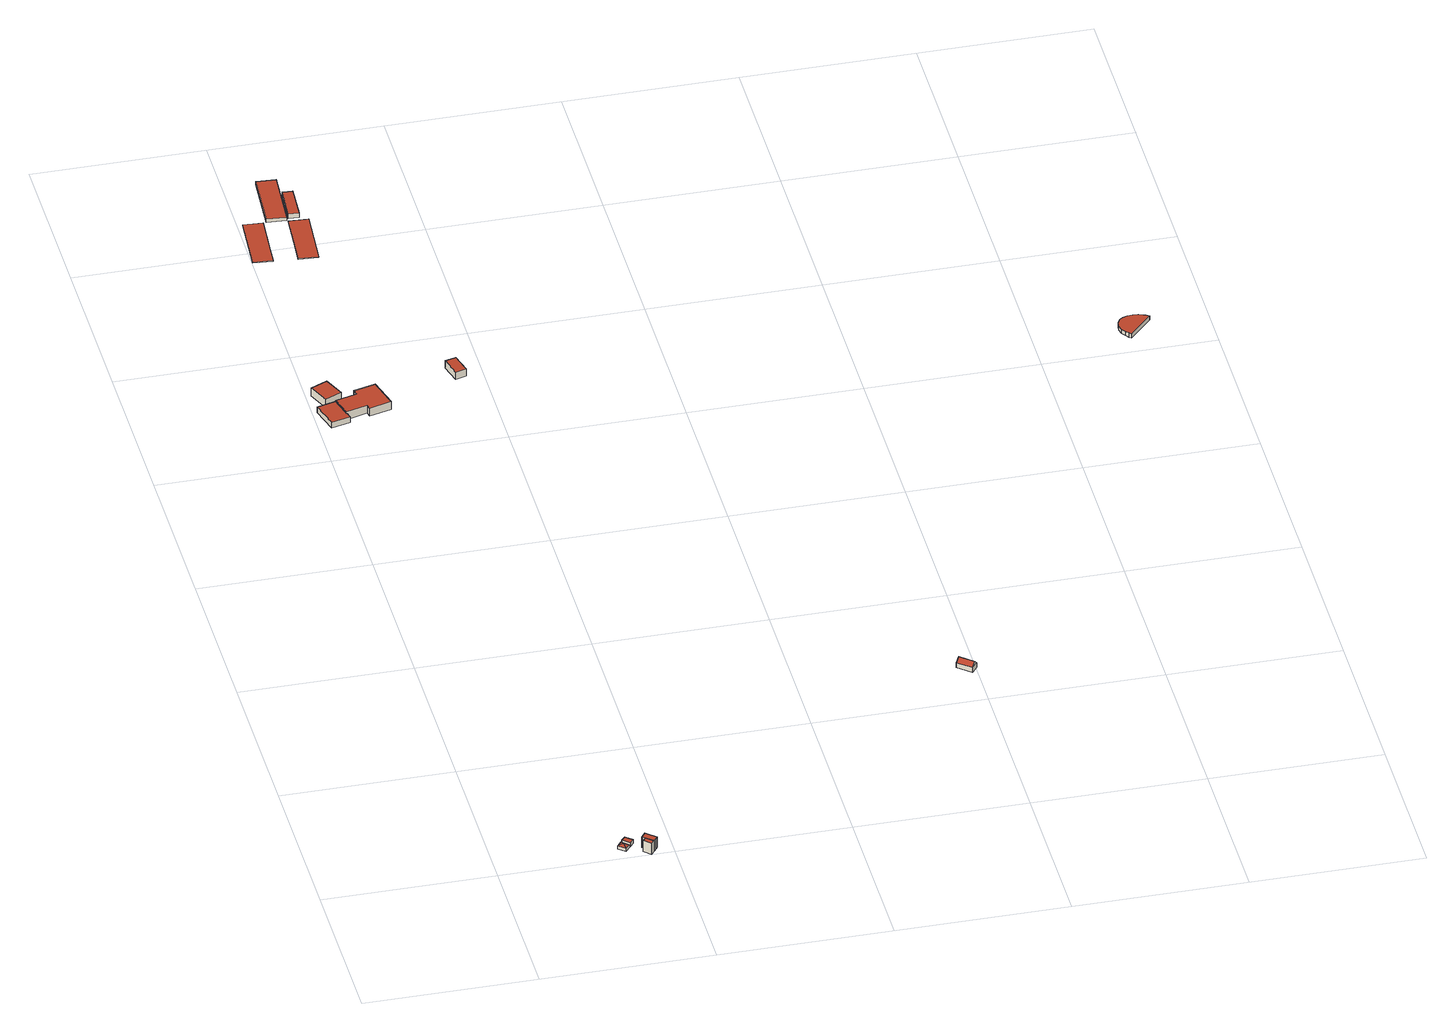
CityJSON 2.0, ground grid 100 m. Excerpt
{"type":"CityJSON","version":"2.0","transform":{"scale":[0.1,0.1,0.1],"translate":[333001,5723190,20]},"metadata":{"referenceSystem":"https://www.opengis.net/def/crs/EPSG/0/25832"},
"CityObjects":{
"building1":{"type":"Building","attributes":{"Geometrietyp2DReferenz":"3000","Gemeindeschluessel":"05170048","function":"31001_1313","roofType":"3500","measuredHeight":3.42},"address":[{"country":"Germany","locality":"Wesel","thoroughfareNumber":"77","thoroughfareName":"Weseler Straße"}],"geometry":[{"type":"Solid","lod":"2","boundaries":[[[[0,1,2,3]],[[4,5,1,0]],[[6,7,5,4]],[[3,2,7,6]],[[3,8,0]],[[0,8,4]],[[4,8,6]],[[6,8,3]],[[1,5,7,2]]]],"semantics":{"surfaces":[{"type":"WallSurface"},{"type":"RoofSurface"},{"type":"GroundSurface"}],"values":[[0,0,0,0,1,1,1,1,2]]}}]},
"building2":{"type":"Building","attributes":{"Geometrietyp2DReferenz":"3000","Gemeindeschluessel":"05170048","function":"31001_2463","roofType":"1000","measuredHeight":2.63},"address":[{"country":"Germany","locality":"Wesel","thoroughfareNumber":"79","thoroughfareName":"Weseler Straße"}],"geometry":[{"type":"Solid","lod":"2","boundaries":[[[[9,10,11,12]],[[13,14,10,9]],[[15,16,14,13]],[[12,11,16,15]],[[13,9,12,15]],[[10,14,16,11]]]],"semantics":{"surfaces":[{"type":"WallSurface"},{"type":"RoofSurface"},{"type":"GroundSurface"}],"values":[[0,0,0,0,1,2]]}}]},
"building3":{"type":"Building","attributes":{"Geometrietyp2DReferenz":"3000","Gemeindeschluessel":"05170048","function":"31001_2723","roofType":"1000","measuredHeight":7.42},"address":[{"country":"Germany","locality":"Wesel","thoroughfareNumber":"79","thoroughfareName":"Weseler Straße"}],"geometry":[{"type":"Solid","lod":"2","boundaries":[[[[17,18,19,20]],[[21,22,18,17]],[[23,24,22,21]],[[20,19,24,23]],[[21,17,20,23]],[[18,22,24,19]]]],"semantics":{"surfaces":[{"type":"WallSurface"},{"type":"RoofSurface"},{"type":"GroundSurface"}],"values":[[0,0,0,0,1,2]]}}]},
"building4":{"type":"Building","attributes":{"Geometrietyp2DReferenz":"3000","Gemeindeschluessel":"05170048","function":"31001_2723","roofType":"1000","measuredHeight":7.26},"address":[{"country":"Germany","locality":"Wesel","thoroughfareNumber":"79","thoroughfareName":"Weseler Straße"}],"geometry":[{"type":"Solid","lod":"2","boundaries":[[[[25,26,27,28]],[[29,30,26,25]],[[31,32,30,29]],[[17,33,32,31]],[[20,34,33,17]],[[28,27,34,20]],[[17,31,29,25,28,20]],[[26,30,32,33,34,27]]]],"semantics":{"surfaces":[{"type":"WallSurface"},{"type":"RoofSurface"},{"type":"GroundSurface"}],"values":[[0,0,0,0,0,0,1,2]]}}]},
"building5":{"type":"Building","attributes":{"Geometrietyp2DReferenz":"3000","Gemeindeschluessel":"05170048","function":"31001_2130","roofType":"1000","measuredHeight":3.93},"address":[{"country":"Germany","locality":"Wesel","thoroughfareNumber":"101","thoroughfareName":"Weseler Straße"}],"geometry":[{"type":"Solid","lod":"2","boundaries":[[[[35,36,37,38]],[[39,40,36,35]],[[41,42,40,39]],[[38,37,42,41]],[[39,35,38,41]],[[36,40,42,37]]]],"semantics":{"surfaces":[{"type":"WallSurface"},{"type":"RoofSurface"},{"type":"GroundSurface"}],"values":[[0,0,0,0,1,2]]}}]},
"building6":{"type":"Building","attributes":{"Geometrietyp2DReferenz":"3000","Gemeindeschluessel":"05170048","function":"51009_1610","roofType":"1000","measuredHeight":5.35},"geometry":[{"type":"Solid","lod":"2","boundaries":[[[[43,44,45,46]],[[47,48,44,43]],[[49,50,48,47]],[[46,45,50,49]],[[47,43,46,49]],[[44,48,50,45]]]],"semantics":{"surfaces":[{"type":"WallSurface"},{"type":"RoofSurface"},{"type":"GroundSurface"}],"values":[[0,0,0,0,1,2]]}}]},
"building7":{"type":"Building","attributes":{"Geometrietyp2DReferenz":"3000","Gemeindeschluessel":"05170048","function":"51009_1610","roofType":"1000","measuredHeight":5.33},"geometry":[{"type":"Solid","lod":"2","boundaries":[[[[51,52,53,54]],[[55,56,52,51]],[[57,58,56,55]],[[59,60,58,57]],[[61,62,60,59]],[[63,64,62,61]],[[65,66,64,63]],[[54,53,66,65]],[[63,61,59,57,55,51,54,65]],[[52,56,58,60,62,64,66,53]]]],"semantics":{"surfaces":[{"type":"WallSurface"},{"type":"RoofSurface"},{"type":"GroundSurface"}],"values":[[0,0,0,0,0,0,0,0,1,2]]}}]},
"building8":{"type":"Building","attributes":{"Geometrietyp2DReferenz":"3000","Gemeindeschluessel":"05170048","function":"31001_2720","roofType":"9999","measuredHeight":0.388},"address":[{"country":"Germany","locality":"Wesel","thoroughfareNumber":"8","thoroughfareName":"Im Hamm"}],"geometry":[{"type":"Solid","lod":"2","boundaries":[[[[67,68,69,70,71]],[[69,72,73,70]],[[68,74,72,69]],[[67,75,74,68]],[[71,76,75,67]],[[70,73,76,71]],[[72,74,75,76,73]]]],"semantics":{"surfaces":[{"type":"RoofSurface"},{"type":"WallSurface"},{"type":"GroundSurface"}],"values":[[0,1,1,1,1,1,2]]}}]},
"building9":{"type":"Building","attributes":{"Geometrietyp2DReferenz":"3000","Gemeindeschluessel":"05170048","function":"31001_2740","roofType":"9999","measuredHeight":0.348},"address":[{"country":"Germany","locality":"Wesel","thoroughfareNumber":"8","thoroughfareName":"Im Hamm"}],"geometry":[{"type":"Solid","lod":"2","boundaries":[[[[77,78,79,80,81]],[[79,82,83,80]],[[78,84,82,79]],[[77,85,84,78]],[[81,86,85,77]],[[80,83,86,81]],[[82,84,85,86,83]]]],"semantics":{"surfaces":[{"type":"RoofSurface"},{"type":"WallSurface"},{"type":"GroundSurface"}],"values":[[0,1,1,1,1,1,2]]}}]},
"building10":{"type":"Building","attributes":{"Geometrietyp2DReferenz":"3000","Gemeindeschluessel":"05170048","function":"31001_2741","roofType":"1000","measuredHeight":2.13},"address":[{"country":"Germany","locality":"Wesel","thoroughfareNumber":"8","thoroughfareName":"Im Hamm"}],"geometry":[{"type":"Solid","lod":"2","boundaries":[[[[87,88,89,90]],[[91,92,88,87]],[[93,94,92,91]],[[95,96,94,93]],[[90,89,96,95]],[[93,91,87,90,95]],[[88,92,94,96,89]]]],"semantics":{"surfaces":[{"type":"WallSurface"},{"type":"RoofSurface"},{"type":"GroundSurface"}],"values":[[0,0,0,0,0,1,2]]}}]},
"building11":{"type":"Building","attributes":{"Geometrietyp2DReferenz":"3000","Gemeindeschluessel":"05170048","function":"31001_2720","roofType":"1000","measuredHeight":2.98},"address":[{"country":"Germany","locality":"Wesel","thoroughfareNumber":"8","thoroughfareName":"Im Hamm"}],"geometry":[{"type":"Solid","lod":"2","boundaries":[[[[97,98,99,100]],[[101,102,98,97]],[[103,104,102,101]],[[100,99,104,103]],[[101,97,100,103]],[[98,102,104,99]]]],"semantics":{"surfaces":[{"type":"WallSurface"},{"type":"RoofSurface"},{"type":"GroundSurface"}],"values":[[0,0,0,0,1,2]]}}]},
"building12":{"type":"Building","attributes":{"Geometrietyp2DReferenz":"3000","Gemeindeschluessel":"05170048","function":"31001_2131","roofType":"1000","measuredHeight":4.79},"address":[{"country":"Germany","locality":"Wesel","thoroughfareNumber":"101","thoroughfareName":"Weseler Straße"}],"geometry":[{"type":"Solid","lod":"2","boundaries":[[[[105,106,107,108]],[[109,110,106,105]],[[111,112,110,109]],[[108,107,112,111]],[[109,105,108,111]],[[106,110,112,107]]]],"semantics":{"surfaces":[{"type":"WallSurface"},{"type":"RoofSurface"},{"type":"GroundSurface"}],"values":[[0,0,0,0,1,2]]}}]},
"building13":{"type":"Building","attributes":{"Geometrietyp2DReferenz":"3000","Gemeindeschluessel":"05170048","function":"31001_2724","roofType":"3100","measuredHeight":5.69},"geometry":[{"type":"Solid","lod":"2","boundaries":[[[[113,114,115,116]],[[117,118,114,113]],[[119,120,118,117]],[[116,115,120,119]],[[113,121,117]],[[119,122,116]],[[116,122,121,113]],[[117,121,122,119]],[[114,118,120,115]]]],"semantics":{"surfaces":[{"type":"WallSurface"},{"type":"RoofSurface"},{"type":"GroundSurface"}],"values":[[0,0,0,0,0,0,1,1,2]]}}]},
"building14":{"type":"Building","attributes":{"Geometrietyp2DReferenz":"3000","Gemeindeschluessel":"05170048","function":"51009_1750","roofType":"9999","measuredHeight":2.75},"geometry":[{"type":"Solid","lod":"2","boundaries":[[[[123,124,125,126,127,128,129,130,131,132,133,134,135]],[[133,136,137,134]],[[132,138,136,133]],[[131,139,138,132]],[[130,140,139,131]],[[129,141,140,130]],[[128,142,141,129]],[[127,143,142,128]],[[126,144,143,127]],[[125,145,144,126]],[[124,146,145,125]],[[123,147,146,124]],[[135,148,147,123]],[[134,137,148,135]],[[136,138,139,140,141,142,143,144,145,146,147,148,137]]]],"semantics":{"surfaces":[{"type":"RoofSurface"},{"type":"WallSurface"},{"type":"GroundSurface"}],"values":[[0,1,1,1,1,1,1,1,1,1,1,1,1,1,2]]}}]}
},
"vertices":[
[739,55,26],[739,55,6],[766,87,6],[766,87,26],[697,91,26],[697,91,6],[724,123,26],[724,123,6],[732,89,40],
[793,120,33],[793,120,7],[752,155,7],[752,155,33],[772,94,33],[772,94,7],[730,129,33],[730,129,7],
[888,22,79],[888,22,5],[847,58,5],[847,58,79],[869,0,79],[869,0,5],[828,36,79],[828,36,5],
[854,103,79],[854,103,7],[830,72,7],[830,72,79],[912,53,79],[912,53,7],[903,40,79],[903,40,7],[888,22,7],[847,58,7],
[179,4312,56],[179,4312,17],[137,4472,17],[137,4472,56],[68,4283,56],[68,4283,17],[25,4443,56],[25,4443,17],
[181,4529,68],[181,4529,14],[126,4651,14],[126,4651,68],[82,4485,68],[82,4485,14],[28,4607,68],[28,4607,14],
[427,4385,66],[427,4385,13],[379,4565,13],[379,4565,66],[299,4351,66],[299,4351,13],[292,4381,66],[292,4381,13],[165,4347,66],[165,4347,13],[133,4467,66],[133,4467,13],[260,4500,66],[260,4500,13],[252,4532,66],[252,4532,13],
[124,6000,10],[144,6256,10],[31,6265,10],[3,5907,10],[117,5898,10],[31,6265,6],[3,5907,6],[144,6256,6],[124,6000,6],[117,5898,6],
[397,6237,8],[283,6245,8],[268,6053,8],[255,5888,8],[370,5880,8],[268,6053,4],[255,5888,4],[283,6245,4],[397,6237,4],[370,5880,4],
[276,6257,26],[276,6257,5],[301,6614,5],[301,6614,26],[163,6265,26],[163,6265,5],[188,6623,26],[188,6623,5],[192,6622,26],[192,6622,5],
[349,6267,35],[349,6267,5],[362,6476,5],[362,6476,35],[290,6271,35],[290,6271,5],[304,6480,35],[304,6480,5],
[899,4592,65],[899,4592,17],[868,4711,17],[868,4711,65],[835,4575,65],[835,4575,17],[804,4694,65],[804,4694,17],
[3002,1292,45],[3002,1292,14],[2925,1356,14],[2925,1356,45],[2970,1253,45],[2970,1253,14],[2893,1318,45],[2893,1318,14],[2986,1272,71],[2909,1337,71],
[4516,4256,54],[4496,4242,54],[4481,4213,54],[4479,4184,54],[4486,4151,54],[4505,4126,54],[4520,4106,54],[4530,4097,54],[4664,4237,54],[4645,4251,54],[4608,4265,54],[4576,4269,54],[4544,4267,54],[4608,4265,26],[4576,4269,26],[4645,4251,26],[4664,4237,26],[4530,4097,26],[4520,4106,26],[4505,4126,26],[4486,4151,26],[4479,4184,26],[4481,4213,26],[4496,4242,26],[4516,4256,26],[4544,4267,26]
]}
